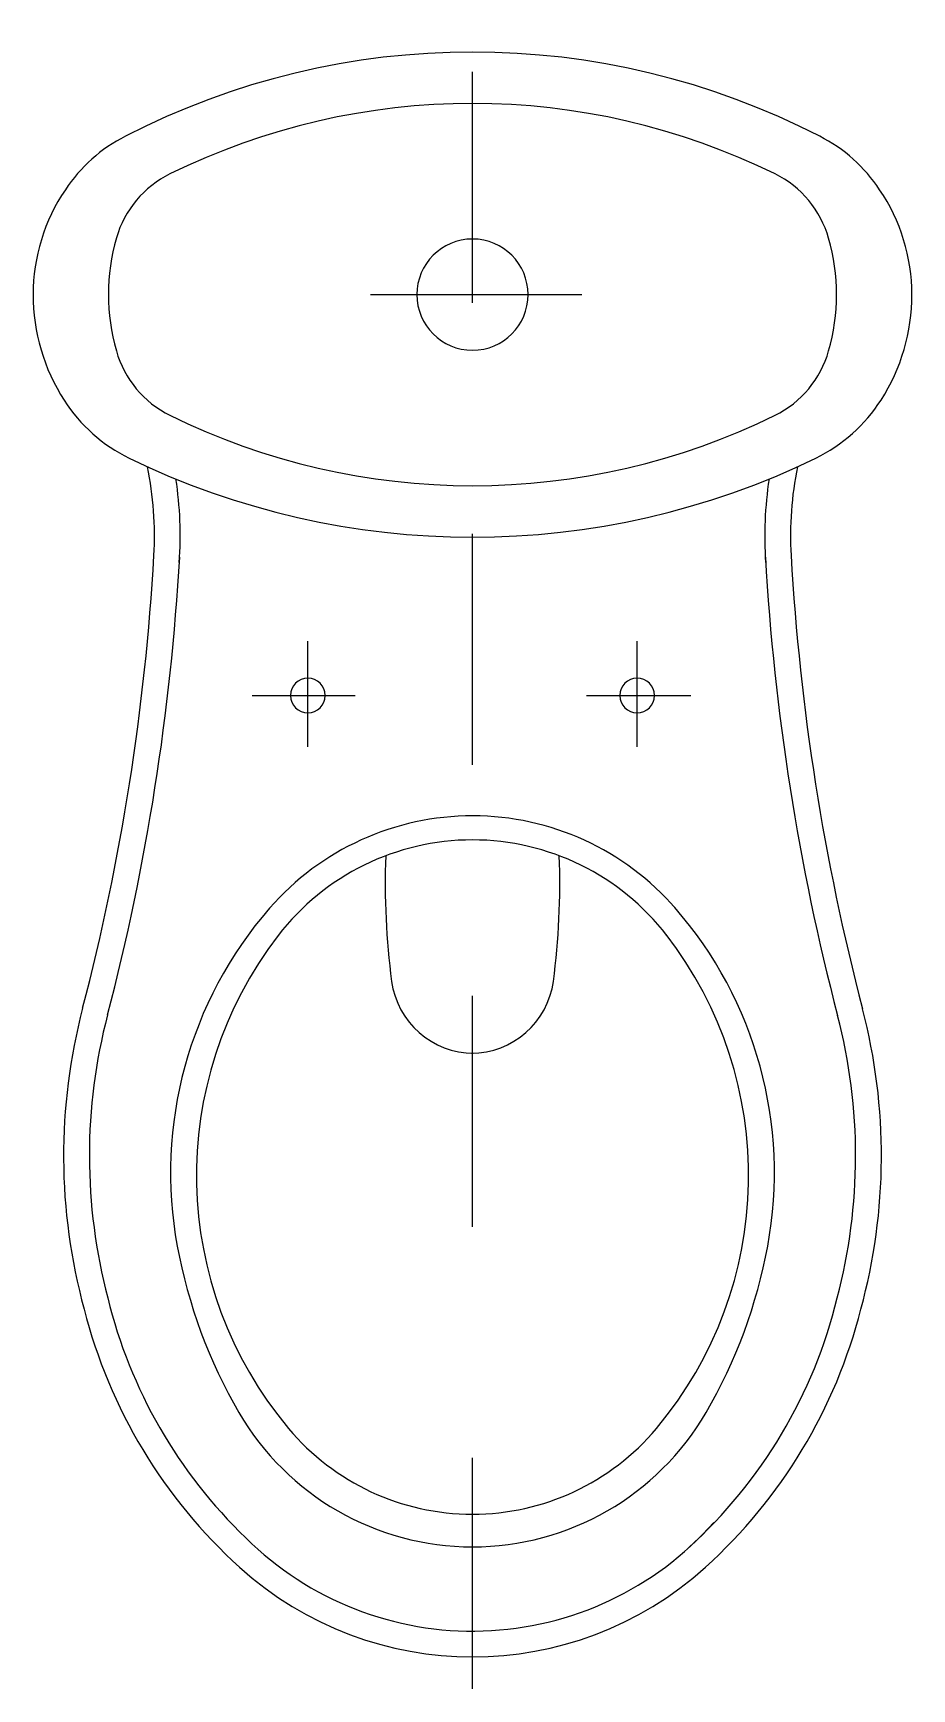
# Model space of a CAD drawing. Extents: x -742.975 to -742.595, y 659.789 to 660.506.
import ezdxf

# ---------------------------------------------------------------- set-up
doc = ezdxf.new("R2010")
doc.units = 0
doc.header["$LTSCALE"] = 0.2808
doc.header["$MEASUREMENT"] = 0
doc.linetypes.add('AXES', pattern=[0.54, 0.3, -0.08, 0.08, -0.08])
doc.linetypes.add('CONTINU', pattern=[0])
doc.layers.get('0').update_dxf_attribs({"linetype": 'CONTINUOUS'})
doc.layers.add('DECA_EIXOS', color=5, linetype='AXES')

msp = doc.modelspace()

# ---------------------------------------------------------------- linework, layer by layer
at = {"linetype": 'CONTINU'}
for points in [[(-742.6348, 660.46118, 0.242915), (-742.93513, 660.46118)], [(-742.6541, 660.44487, 0.233198), (-742.91583, 660.44487)], [(-742.93513, 660.46118, 0.131982), (-742.96106, 660.43808)], [(-742.60887, 660.43808, 0.13198), (-742.6348, 660.46118)], [(-742.91583, 660.44487, 0.212047), (-742.93897, 660.41721)], [(-742.63091, 660.41705, 0.212046), (-742.6541, 660.44487)], [(-742.96106, 660.43808, 0.150029), (-742.97501, 660.39266)], [(-742.59492, 660.39266, 0.15003), (-742.60887, 660.43808)], [(-742.93897, 660.41721, 0.140158), (-742.93902, 660.36827)], [(-742.78497, 660.41672, 1), (-742.78497, 660.36859)], [(-742.78497, 660.36859, 1), (-742.78497, 660.41672)], [(-742.63091, 660.36827, 0.139284), (-742.63091, 660.41705)], [(-742.97501, 660.39266, 0.143584), (-742.96159, 660.3469)], [(-742.60825, 660.34703, 0.143584), (-742.59492, 660.39266)], [(-742.93902, 660.36827, 0.212046), (-742.91583, 660.34044)], [(-742.6541, 660.34044, 0.212047), (-742.63091, 660.36827)], [(-742.96159, 660.3469, 0.137731), (-742.93343, 660.32186)], [(-742.63651, 660.32186, 0.138331), (-742.60825, 660.34703)], [(-742.91583, 660.34044, 0.233198), (-742.6541, 660.34044)], [(-742.93343, 660.32186, 0.230393), (-742.63651, 660.32186)], [(-742.92277, 660.27969, 0.064438), (-742.92553, 660.31814)], [(-742.91178, 660.27675, 0.056061), (-742.91325, 660.31284)], [(-742.65668, 660.31284, 0.056062), (-742.65816, 660.27675)], [(-742.64441, 660.31814, 0.065095), (-742.64716, 660.27969)], [(-742.9536, 660.08373, 0.049648), (-742.92277, 660.27969)], [(-742.94281, 660.08087, 0.049648), (-742.91163, 660.27906)], [(-742.6583, 660.27906, 0.049648), (-742.62706, 660.08062)], [(-742.64716, 660.27969, 0.049648), (-742.61626, 660.08344)], [(-742.85617, 660.22664, 1), (-742.85617, 660.21159)], [(-742.85617, 660.21159, 1), (-742.85617, 660.22664)], [(-742.71376, 660.22664, 1), (-742.71376, 660.21159)], [(-742.71376, 660.21159, 1), (-742.71376, 660.22664)], [(-742.69703, 660.12683, 0.456413), (-742.87274, 660.12702)], [(-742.70092, 660.11522, 0.492332), (-742.86901, 660.11522)], [(-742.82252, 660.14973, 0.041815), (-742.81995, 660.09537)], [(-742.74998, 660.09537, 0.041815), (-742.74742, 660.14973)], [(-742.87274, 660.12702, 0.228557), (-742.91267, 659.98076)], [(-742.65727, 659.98076, 0.22911), (-742.69744, 660.12729)], [(-742.86901, 660.11522, 0.351934), (-742.86454, 659.90184)], [(-742.7054, 659.90184, 0.353068), (-742.70124, 660.11564)], [(-742.81995, 660.09537, 0.376419), (-742.7844, 660.06433)], [(-742.78553, 660.06433, 0.376418), (-742.74998, 660.09537)], [(-742.9536, 660.08373, 0.13143), (-742.95297, 659.95349)], [(-742.61696, 659.9535, 0.131128), (-742.61626, 660.08344)], [(-742.94281, 660.08087, 0.129316), (-742.94272, 659.95833)], [(-742.62722, 659.95833, 0.129049), (-742.62706, 660.08062)], [(-742.91267, 659.98076, 0.086145), (-742.88597, 659.90868)], [(-742.68396, 659.90868, 0.086145), (-742.65727, 659.98076)], [(-742.94272, 659.95833, 0.142488), (-742.883, 659.85444)], [(-742.69169, 659.85, 0.15023), (-742.62722, 659.95833)], [(-742.95297, 659.95349, 0.147648), (-742.88571, 659.84176)], [(-742.68422, 659.84176, 0.147766), (-742.61696, 659.9535)], [(-742.88597, 659.90868, 0.26714), (-742.78497, 659.85057)], [(-742.78497, 659.85057, 0.26714), (-742.68396, 659.90868)], [(-742.86454, 659.90184, 0.466524), (-742.7054, 659.90184)], [(-742.883, 659.85444, 0.431017), (-742.68063, 659.86112)], [(-742.88571, 659.84176, 0.38541), (-742.68422, 659.84176)]]:
    msp.add_lwpolyline(points, format="xyb", dxfattribs=at)
at = {"layer": 'DECA_EIXOS'}
for points in [[(-742.78497, 659.78909), (-742.78497, 660.50585)], [(-742.82906, 660.39266), (-742.73766, 660.39266)], [(-742.85617, 660.19695), (-742.85617, 660.24257)], [(-742.71376, 660.19695), (-742.71376, 660.24257)], [(-742.88028, 660.21911), (-742.83575, 660.21911)], [(-742.73562, 660.21911), (-742.69059, 660.21911)]]:
    msp.add_lwpolyline(points, dxfattribs=at)

doc.saveas('drawing.dxf')
